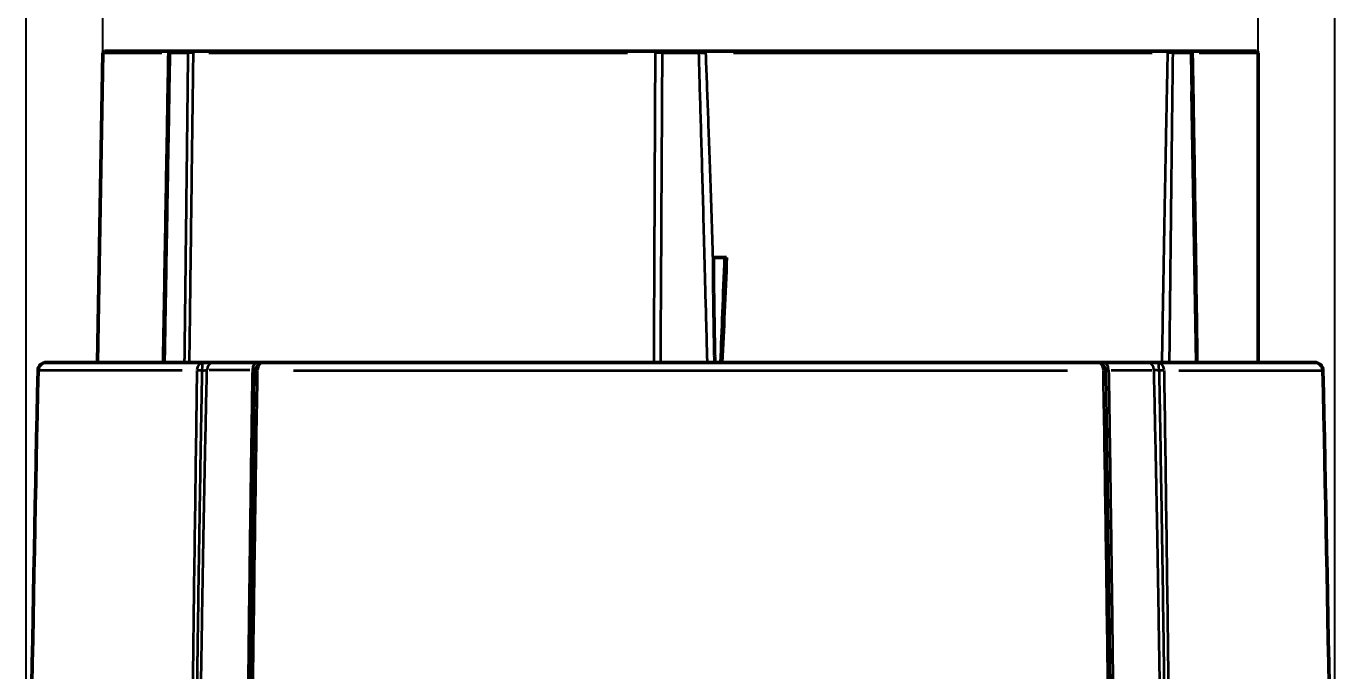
# Model space of a CAD drawing. Header units: millimetres. Extents: x 40 to 2195, y 40 to 1687.
# Drawn here: x 416.3 to 578.3, y 970.8 to 1050.5 of the extents above; entities that cross this region are included whole.
import ezdxf

# ---------------------------------------------------------------- set-up
doc = ezdxf.new("R2010")
doc.units = ezdxf.units.MM
doc.header["$LTSCALE"] = 8
for name, color, linetype, lineweight in [('Dimension (ISO)', 7, 'Continuous', 25), ('Visible (ISO)', 7, 'Continuous', 50), ('Visible Narrow (ISO)', 7, 'Continuous', 35)]:
    doc.layers.add(name, color=color, linetype=linetype, lineweight=lineweight)
doc.styles.add('Note Text (ANSI)', font='tahoma.ttf')
doc.dimstyles.new('Default (ISO)', dxfattribs={"dimscale": 8, "dimtxt": 1, "dimasz": 2.5, "dimexe": 3.175, "dimexo": 0, "dimgap": 0.762, "dimtad": 1, "dimrnd": 1e-08, "dimzin": 0, "dimdsep": 46, "dimtxsty": 'Note Text (ANSI)', "dimcen": 0.09, "dimdle": 10, "dimclrd": 1, "dimclre": 1, "dimclrt": 1, "dimazin": 0, "dimtfac": 3.5052, "dimtmove": 0, "dimatfit": 3, "dimfxl": 1, "dimtolj": 1, "dimtzin": 0, "dimlwd": -1, "dimlwe": -1, "dimarcsym": 0})

# ---------------------------------------------------------------- blocks, each defined once
blk = doc.blocks.new('*D9')
at = {"layer": 'Defpoints', "color": 0, "transparency": 16777216}
for p in [(578.29, 1132.67), (416.29, 918.94), (578.29, 918.94)]:
    blk.add_point(p, dxfattribs=at)
at = {"layer": 'Dimension (ISO)', "color": 1, "transparency": 16777216}
for p, q in [((416.29, 918.94), (416.29, 1158.07)), ((578.29, 918.94), (578.29, 1158.07)), ((436.29, 1132.67), (558.29, 1132.67))]:
    blk.add_line(p, q, dxfattribs=at)
for points in [[(436.29, 1136), (436.29, 1129.34), (416.29, 1132.67)], [(558.29, 1136), (558.29, 1129.34), (578.29, 1132.67)]]:
    blk.add_solid(points, dxfattribs=at)
at = {"layer": 'Dimension (ISO)', "color": 1, "transparency": 16777216, "insert": (445.04, 1149.23), "char_height": 8, "attachment_point": 1, "style": 'Note Text (ANSI)'}
blk.add_mtext('\\A1;162.00 mm [6.378 in]', dxfattribs=at)
blk = doc.blocks.new('*D10')
at = {"layer": 'Defpoints', "color": 0, "transparency": 16777216}
for p in [(568.79, 1064.56), (425.78, 1047.24), (568.79, 1047.24)]:
    blk.add_point(p, dxfattribs=at)
at = {"layer": 'Dimension (ISO)', "color": 1, "transparency": 16777216}
for p, q in [((425.78, 1047.24), (425.78, 1089.96)), ((568.79, 1047.24), (568.79, 1089.96)), ((445.78, 1064.56), (548.79, 1064.56))]:
    blk.add_line(p, q, dxfattribs=at)
for points in [[(445.78, 1067.89), (445.78, 1061.23), (425.78, 1064.56)], [(548.79, 1067.89), (548.79, 1061.23), (568.79, 1064.56)]]:
    blk.add_solid(points, dxfattribs=at)
at = {"layer": 'Dimension (ISO)', "color": 1, "transparency": 16777216, "insert": (445.04, 1081.12), "char_height": 8, "attachment_point": 1, "style": 'Note Text (ANSI)'}
blk.add_mtext('\\A1;143.00 mm [5.630 in]', dxfattribs=at)

msp = doc.modelspace()

# ---------------------------------------------------------------- linework, layer by layer
at = {"layer": 'Visible (ISO)'}
for p, q in [((425.783, 1047.244), (425.115, 1008.94)), ((425.983, 1047.44), (434.031, 1047.44)), ((434.278, 1047.44), (436.454, 1047.44)), ((437.161, 1047.44), (494.157, 1047.44)), ((495.111, 1047.44), (499.467, 1047.44)), ((500.425, 1047.44), (557.406, 1047.44)), ((558.116, 1047.44), (560.296, 1047.44)), ((560.544, 1047.44), (568.587, 1047.44)), ((568.787, 1008.94), (568.787, 1047.24)), ((560.58, 1042.475), (561.166, 1008.94)), ((502.787, 1021.94), (501.371, 1021.94)), ((501.371, 1020.256), (501.371, 1021.94)), ((502.787, 1021.94), (502.992, 1021.94)), ((438.176, 1008.94), (418.765, 1008.94)), ((438.177, 1008.94), (439.41, 1008.94)), ((444.95, 1008.94), (439.41, 1008.94)), ((444.955, 1008.94), (445.598, 1008.94)), ((548.976, 1008.94), (445.598, 1008.94)), ((549.618, 1008.94), (548.976, 1008.94)), ((549.624, 1008.94), (555.163, 1008.94)), ((556.397, 1008.94), (555.163, 1008.94)), ((556.398, 1008.94), (575.809, 1008.94))]:
    msp.add_line(p, q, dxfattribs=at)
for centre, radius, start, end in [((425.983, 1047.24), 0.2, 90, 179), ((568.587, 1047.24), 0.2, 0, 90), ((8415.799, 830.628), 8000, 178.7298285, 179.367494), ((418.765, 1007.94), 1, 90, 178.72983), ((575.809, 1007.94), 1, 1.27017, 90), ((-7421.226, 830.628), 8000, 0.632506, 1.2701715)]:
    msp.add_arc(centre, radius, start, end, dxfattribs=at)
for points, knots in [([(434.278, 1047.44), (434.274, 1047.44), (434.227, 1047.44), (434.109, 1047.44), (434.031, 1047.44)], [0.00000001, 0.00000001, 0.00000001, 0.00000001, 0.5, 1, 1, 1, 1]), ([(437.161, 1047.44), (437.07, 1047.44), (436.859, 1047.44), (436.598, 1047.44), (436.454, 1047.44)], [0.00000001, 0.00000001, 0.00000001, 0.00000001, 0.5, 1, 1, 1, 1]), ([(495.111, 1047.44), (494.962, 1047.44), (494.654, 1047.44), (494.326, 1047.44), (494.157, 1047.44)], [0.00000002, 0.00000002, 0.00000002, 0.00000002, 0.5, 1, 1, 1, 1]), ([(502.284, 1008.94), (502.366, 1010.979), (502.536, 1015.284), (502.701, 1019.643), (502.787, 1021.94)], [0.36333012, 0.36333012, 0.36333012, 0.36333012, 0.66666667, 1, 1, 1, 1]), ([(502.423, 1008.94), (502.517, 1011.005), (502.61, 1013.084), (502.702, 1015.176), (502.8, 1017.415), (502.897, 1019.67), (502.992, 1021.94)], [0.35504089, 0.35504089, 0.35504089, 0.35504089, 0.66666667, 0.66666667, 0.66666667, 1, 1, 1, 1]), ([(501.371, 1020.256), (501.371, 1020.208), (501.371, 1020.096), (501.371, 1019.846), (501.372, 1019.618), (501.373, 1019.379), (501.375, 1019.138), (501.377, 1018.893), (501.379, 1018.644), (501.381, 1018.392), (501.384, 1018.137), (501.386, 1017.879), (501.389, 1017.617), (501.393, 1017.353), (501.396, 1017.085), (501.399, 1016.815), (501.403, 1016.543), (501.407, 1016.267), (501.411, 1015.99), (501.415, 1015.71), (501.419, 1015.428), (501.423, 1015.144), (501.427, 1014.858), (501.432, 1014.57), (501.437, 1014.281), (501.441, 1013.989), (501.446, 1013.697), (501.451, 1013.403), (501.456, 1013.107), (501.461, 1012.811), (501.466, 1012.514), (501.471, 1012.215), (501.476, 1011.916), (501.482, 1011.616), (501.487, 1011.316), (501.492, 1011.015), (501.498, 1010.713), (501.503, 1010.412), (501.509, 1010.11), (501.515, 1009.808), (501.52, 1009.507), (501.526, 1009.217), (501.529, 1009.029), (501.531, 1008.94)], [0, 0, 0, 0, 0.01851852, 0.03703704, 0.05555556, 0.07407407, 0.09259259, 0.11111111, 0.12962963, 0.14814815, 0.16666667, 0.18518519, 0.2037037, 0.22222222, 0.24074074, 0.25925926, 0.27777778, 0.2962963, 0.31481481, 0.33333333, 0.35185185, 0.37037037, 0.38888889, 0.40740741, 0.42592593, 0.44444444, 0.46296296, 0.48148148, 0.5, 0.51851852, 0.53703704, 0.55555556, 0.57407407, 0.59259259, 0.61111111, 0.62962963, 0.64814815, 0.66666667, 0.68518519, 0.7037037, 0.72222222, 0.74074074, 0.75702118, 0.75702118, 0.75702118, 0.75702118])]:
    msp.add_open_spline(points, degree=3, knots=knots, dxfattribs=at)
for points in [[(500.425, 1047.44), (500.247, 1047.44), (499.91, 1047.44), (499.61, 1047.44), (499.467, 1047.44)], [(558.116, 1047.44), (557.959, 1047.44), (557.687, 1047.44), (557.49, 1047.44), (557.406, 1047.44)], [(560.544, 1047.44), (560.457, 1047.44), (560.338, 1047.44), (560.299, 1047.44), (560.296, 1047.44)]]:
    msp.add_open_spline(points, degree=3, dxfattribs=at)
at = {"layer": 'Visible Narrow (ISO)'}
for p, q in [((425.804, 1047.244), (433.08, 1047.244)), ((434.09, 1047.244), (436.151, 1047.244)), ((438.905, 1047.244), (490.726, 1047.244)), ((494.222, 1047.244), (494.218, 1047.244)), ((495.016, 1047.244), (495.015, 1047.244)), ((495.226, 1047.244), (499.352, 1047.244)), ((499.563, 1047.244), (499.563, 1047.244)), ((503.854, 1047.24), (555.662, 1047.24)), ((557.574, 1047.244), (557.574, 1047.244)), ((558.22, 1047.244), (558.22, 1047.244)), ((558.419, 1047.244), (560.484, 1047.244)), ((561.494, 1047.24), (568.766, 1047.24)), ((435.583, 1007.963), (417.816, 1007.963)), ((443.991, 1007.968), (438.936, 1007.968)), ((449.373, 1007.963), (545.201, 1007.963)), ((550.583, 1007.968), (555.638, 1007.968)), ((558.991, 1007.963), (576.757, 1007.963))]:
    msp.add_line(p, q, dxfattribs=at)
for centre, major_axis, ratio, start_param, end_param in [((434.031, 1047.24), (0, 0.2), 0.8871413, 0.0776672, 1.4756759), ((434.278, 1047.24), (0.003, 0.2), 0.9996775, 0.0947554, 1.49311), ((436.454, 1047.24), (0, 0.2), 0.5218361, 0.0776671, 1.4756759), ((437.161, 1047.24), (0, 0.2), 0.8432394, 0.0773518, 1.4756538), ((494.157, 1047.24), (0, 0.2), 0.0439018, 0.0776671, 1.4756759), ((495.111, 1047.24), (0, 0.2), 0.477841, 0.0772952, 1.4756498), ((499.467, 1047.24), (0, 0.2), 0.4787666, 4.8075094, 6.2055181), ((500.522, 1047.241), (-2.003, 0.008), 0.000182, 1.0943208, 1.5040624), ((500.425, 1047.24), (0, 0.2), 0.0440093, 4.7909319, 6.2047042), ((557.406, 1047.24), (0, 0.2), 0.8431816, 4.7909288, 6.2046455), ((559.263, 1047.241), (-2.003, -0.004), 0.0033354, 5.2831122, 5.6928467), ((558.116, 1047.24), (0, 0.2), 0.5209359, 4.8075432, 6.2060013), ((560.296, 1047.24), (-0.003, 0.2), 0.9997037, 4.7900561, 6.1880648), ((562.499, 1047.241), (-2.004, 0.004), 0.0035183, 0.0472378, 0.4567812), ((560.544, 1047.24), (0, 0.2), 0.8871915, 4.7909261, 6.2045942), ((438.177, 1007.94), (0, 1), 0.7527813, 0.0786876, 1.4712625), ((438.177, 1007.94), (1, -0.015), 0.0170031, 1.732686, 2.386821), ((438.177, 1007.94), (0, 1), 0.1249825, 0.077603, 1.4744969), ((439.41, 1007.94), (0, 1), 0.7417453, 0.0771562, 1.4659686), ((444.955, 1007.94), (0, 1), 0.6706821, 0.0771612, 1.4659669), ((445.598, 1007.94), (0, 1), 0.9921589, 0.0776014, 1.474497), ((445.598, 1007.94), (-1, 0.017), 0.0145781, 5.4674086, 6.1215429), ((445.598, 1007.94), (0, 1), 0.6582708, 0.0774313, 1.4711965), ((548.976, 1007.94), (0, 1), 0.6582708, 4.8119888, 6.205754), ((548.976, 1007.94), (0, 1), 0.9921589, 4.8086883, 6.2055839), ((548.976, 1007.94), (1, 0.017), 0.0145781, 0.1616421, 0.8157767), ((549.618, 1007.94), (0, 1), 0.6706821, 4.8172185, 6.2060241), ((550.96, 1007.941), (1, -0.016), 0.022844, 2.3422825, 2.9814844), ((555.163, 1007.94), (0, 1), 0.7417453, 4.8172174, 6.2060291), ((556.648, 1007.941), (1.001, -0.023), 0.0159084, 1.7327308, 2.3716676), ((556.397, 1007.94), (0, 1), 0.1249825, 4.8086884, 6.2055824), ((556.397, 1007.94), (0, 1), 0.7527813, 4.8119228, 6.2044977), ((556.397, 1007.94), (-1, -0.015), 0.0170031, 3.8963643, 4.5504992)]:
    msp.add_ellipse(centre, major_axis=major_axis, ratio=ratio, start_param=start_param, end_param=end_param, dxfattribs=at)
for points, knots in [([(433.853, 1047.244), (433.792, 1043.712), (433.73, 1040.112), (433.667, 1036.461), (433.604, 1032.81), (433.54, 1029.108), (433.474, 1025.306), (433.409, 1021.503), (433.342, 1017.599), (433.272, 1013.544), (433.246, 1012.03), (433.219, 1010.495), (433.192, 1008.94)], [0, 0, 0, 0, 0.25, 0.25, 0.25, 0.5, 0.5, 0.5, 0.75, 0.75, 0.75, 0.84331253, 0.84331253, 0.84331253, 0.84331253]), ([(434.078, 1047.244), (434.017, 1043.712), (433.954, 1040.112), (433.891, 1036.461), (433.828, 1032.81), (433.763, 1029.108), (433.698, 1025.306), (433.632, 1021.503), (433.564, 1017.599), (433.494, 1013.544), (433.468, 1012.03), (433.441, 1010.495), (433.414, 1008.94)], [0, 0, 0, 0, 0.25, 0.25, 0.25, 0.5, 0.5, 0.5, 0.75, 0.75, 0.75, 0.84331253, 0.84331253, 0.84331253, 0.84331253]), ([(434.078, 1047.244), (434.074, 1047.244), (434.032, 1047.244), (433.923, 1047.244), (433.853, 1047.244)], [0, 0, 0, 0, 0.5, 0.99999998, 0.99999998, 0.99999998, 0.99999998]), ([(435.903, 1008.94), (435.908, 1009.356), (435.913, 1009.772), (435.918, 1010.189), (435.924, 1010.695), (435.93, 1011.202), (435.936, 1011.71), (435.979, 1015.358), (436.022, 1019.059), (436.066, 1022.857), (436.078, 1023.857), (436.09, 1024.865), (436.102, 1025.88), (436.135, 1028.719), (436.169, 1031.621), (436.203, 1034.61), (436.235, 1037.32), (436.267, 1040.101), (436.3, 1042.947), (436.316, 1044.363), (436.333, 1045.796), (436.35, 1047.244)], [0.18648307, 0.18648307, 0.18648307, 0.18648307, 0.21516516, 0.21516516, 0.21516516, 0.25, 0.25, 0.25, 0.5, 0.5, 0.5, 0.56583003, 0.56583003, 0.56583003, 0.75, 0.75, 0.75, 0.91693612, 0.91693612, 0.91693612, 1, 1, 1, 1]), ([(436.508, 1008.94), (436.519, 1009.86), (436.531, 1010.784), (436.543, 1011.71), (436.589, 1015.358), (436.636, 1019.059), (436.684, 1022.857), (436.732, 1026.656), (436.782, 1030.553), (436.833, 1034.61), (436.884, 1038.668), (436.937, 1042.886), (436.992, 1047.244)], [0.18648307, 0.18648307, 0.18648307, 0.18648307, 0.25, 0.25, 0.25, 0.5, 0.5, 0.5, 0.75, 0.75, 0.75, 1, 1, 1, 1]), ([(494.148, 1047.244), (494.139, 1045.47), (494.131, 1043.678), (494.114, 1040.082), (494.106, 1038.278), (494.082, 1033.187), (494.067, 1029.871), (494.05, 1026.089), (494.048, 1025.698), (494.029, 1021.503), (494.011, 1017.599), (493.987, 1012.35), (493.982, 1011.144), (493.975, 1009.597), (493.973, 1009.269), (493.972, 1008.94)], [0, 0, 0, 0, 0.12557584, 0.12557584, 0.25, 0.25, 0.4742247, 0.4742247, 0.5, 0.5, 0.75, 0.75, 0.823582, 0.823582, 0.84331253, 0.84331253, 0.84331253, 0.84331253]), ([(495.015, 1047.244), (494.995, 1043.712), (494.974, 1040.112), (494.953, 1036.461), (494.932, 1032.81), (494.911, 1029.108), (494.889, 1025.306), (494.868, 1021.503), (494.846, 1017.599), (494.823, 1013.544), (494.815, 1012.03), (494.806, 1010.495), (494.798, 1008.94)], [0, 0, 0, 0, 0.25, 0.25, 0.25, 0.5, 0.5, 0.5, 0.75, 0.75, 0.75, 0.84331253, 0.84331253, 0.84331253, 0.84331253]), ([(500.615, 1008.94), (500.613, 1009.018), (500.611, 1009.095), (500.61, 1009.172), (500.545, 1011.703), (500.484, 1014.088), (500.424, 1016.357), (500.365, 1018.626), (500.308, 1020.779), (500.254, 1022.828), (500.199, 1024.877), (500.147, 1026.822), (500.096, 1028.676), (500.045, 1030.53), (499.996, 1032.295), (499.949, 1033.98), (499.902, 1035.665), (499.856, 1037.271), (499.812, 1038.806), (499.768, 1040.341), (499.725, 1041.805), (499.684, 1043.21), (499.642, 1044.614), (499.602, 1045.961), (499.563, 1047.244)], [0.12119794, 0.12119794, 0.12119794, 0.12119794, 0.125, 0.125, 0.125, 0.25, 0.25, 0.25, 0.375, 0.375, 0.375, 0.5, 0.5, 0.5, 0.625, 0.625, 0.625, 0.75, 0.75, 0.75, 0.875, 0.875, 0.875, 1, 1, 1, 1]), ([(501.371, 1020.256), (501.31, 1022.173), (501.25, 1024.014), (501.135, 1027.532), (501.079, 1029.21), (500.97, 1032.429), (500.917, 1033.969), (500.814, 1036.924), (500.764, 1038.34), (500.666, 1041.059), (500.618, 1042.362), (500.524, 1044.874), (500.478, 1046.082), (500.434, 1047.24)], [0, 0, 0, 0, 0.1666667, 0.1666667, 0.3333333, 0.3333333, 0.5, 0.5, 0.6666667, 0.6666667, 0.8333333, 0.8333333, 1, 1, 1, 1]), ([(557.574, 1047.24), (557.566, 1046.825), (557.557, 1046.403), (557.529, 1045.048), (557.51, 1044.091), (557.479, 1042.566), (557.468, 1042.016), (557.439, 1040.532), (557.42, 1039.581), (557.388, 1037.916), (557.374, 1037.214), (557.343, 1035.582), (557.325, 1034.642), (557.291, 1032.821), (557.275, 1031.943), (557.242, 1030.151), (557.225, 1029.236), (557.189, 1027.249), (557.169, 1026.173), (557.134, 1024.213), (557.119, 1023.339), (557.081, 1021.184), (557.058, 1019.886), (557.021, 1017.758), (557.007, 1016.947), (556.968, 1014.623), (556.941, 1013.084), (556.903, 1010.778), (556.89, 1010.045), (556.876, 1009.182), (556.874, 1009.062), (556.872, 1008.94)], [0, 0, 0, 0, 0.03947895, 0.03947895, 0.125, 0.125, 0.17205199, 0.17205199, 0.25, 0.25, 0.30479411, 0.30479411, 0.375, 0.375, 0.43752534, 0.43752534, 0.5, 0.5, 0.57024447, 0.57024447, 0.625, 0.625, 0.70302897, 0.70302897, 0.75, 0.75, 0.83572112, 0.83572112, 0.875, 0.875, 0.88137704, 0.88137704, 0.88137704, 0.88137704]), ([(558.22, 1047.244), (558.215, 1046.816), (558.209, 1046.381), (558.193, 1045.024), (558.181, 1044.081), (558.163, 1042.557), (558.156, 1041.994), (558.139, 1040.509), (558.127, 1039.57), (558.108, 1037.906), (558.1, 1037.192), (558.081, 1035.559), (558.07, 1034.631), (558.049, 1032.81), (558.039, 1031.921), (558.019, 1030.127), (558.008, 1029.223), (557.986, 1027.237), (557.974, 1026.15), (557.952, 1024.188), (557.943, 1023.324), (557.919, 1021.17), (557.904, 1019.862), (557.881, 1017.732), (557.872, 1016.93), (557.847, 1014.607), (557.83, 1013.059), (557.805, 1010.751), (557.798, 1010.025), (557.789, 1009.174), (557.787, 1009.057), (557.786, 1008.94)], [0, 0, 0, 0, 0.04065295, 0.04065295, 0.125, 0.125, 0.17310248, 0.17310248, 0.25, 0.25, 0.30572203, 0.30572203, 0.375, 0.375, 0.43833082, 0.43833082, 0.5, 0.5, 0.57092757, 0.57092757, 0.625, 0.625, 0.70358842, 0.70358842, 0.75, 0.75, 0.83615787, 0.83615787, 0.875, 0.875, 0.88115886, 0.88115886, 0.88115886, 0.88115886]), ([(560.58, 1042.475), (560.573, 1042.914), (560.565, 1043.347), (560.557, 1043.775), (560.536, 1044.975), (560.516, 1046.133), (560.496, 1047.244)], [0.84927172, 0.84927172, 0.84927172, 0.84927172, 0.88888889, 0.88888889, 0.88888889, 1, 1, 1, 1]), ([(561.305, 1008.94), (561.305, 1008.981), (561.304, 1009.021), (561.304, 1009.062), (561.273, 1011.321), (561.244, 1013.462), (561.216, 1015.507), (561.187, 1017.552), (561.159, 1019.501), (561.133, 1021.361), (561.106, 1023.222), (561.08, 1024.994), (561.055, 1026.687), (561.029, 1028.381), (561.005, 1029.996), (560.981, 1031.54), (560.957, 1033.085), (560.934, 1034.56), (560.911, 1035.973), (560.888, 1037.386), (560.866, 1038.737), (560.845, 1040.034), (560.823, 1041.331), (560.802, 1042.573), (560.782, 1043.772), (560.761, 1044.972), (560.741, 1046.129), (560.721, 1047.24)], [0.10912305, 0.10912305, 0.10912305, 0.10912305, 0.11111111, 0.11111111, 0.11111111, 0.22222222, 0.22222222, 0.22222222, 0.33333333, 0.33333333, 0.33333333, 0.44444444, 0.44444444, 0.44444444, 0.55555556, 0.55555556, 0.55555556, 0.66666667, 0.66666667, 0.66666667, 0.77777778, 0.77777778, 0.77777778, 0.88888889, 0.88888889, 0.88888889, 1, 1, 1, 1]), ([(437.424, 1007.963), (437.339, 1002.063), (437.254, 996.072), (437.171, 989.976), (437.087, 983.88), (437.005, 977.677), (436.925, 971.415), (436.845, 965.152), (436.766, 958.829), (436.694, 952.749), (436.621, 946.669), (436.553, 940.833), (436.49, 935.202), (436.427, 929.572), (436.369, 924.147), (436.315, 918.94)], [0, 0, 0, 0, 0.2, 0.2, 0.2, 0.4, 0.4, 0.4, 0.6, 0.6, 0.6, 0.8, 0.8, 0.8, 1, 1, 1, 1]), ([(438.052, 1007.959), (437.977, 1003.936), (437.904, 999.87), (437.8, 993.84), (437.768, 991.912), (437.72, 988.927), (437.703, 987.876), (437.616, 982.396), (437.549, 977.919), (437.477, 972.744), (437.468, 972.079), (437.428, 969.116), (437.398, 966.81), (437.339, 962.156), (437.311, 959.809), (437.266, 955.893), (437.248, 954.313), (437.198, 949.68), (437.167, 946.672), (437.136, 943.306), (437.132, 942.891), (437.105, 940.013), (437.084, 937.589), (437.03, 931.149), (437.001, 927.203), (436.974, 923.093), (436.972, 922.818), (436.962, 921.332), (436.954, 920.131), (436.947, 918.94)], [0, 0, 0, 0, 0.13641044, 0.13641044, 0.2, 0.2, 0.23436524, 0.23436524, 0.37875288, 0.37875288, 0.4, 0.4, 0.47338926, 0.47338926, 0.54854587, 0.54854587, 0.6, 0.6, 0.70097496, 0.70097496, 0.71521532, 0.71521532, 0.8, 0.8, 0.94397304, 0.94397304, 0.95428385, 0.95428385, 1, 1, 1, 1]), ([(437.568, 918.94), (437.577, 923.917), (437.594, 928.715), (437.617, 933.328), (437.621, 934.051), (437.625, 934.77), (437.629, 935.484), (437.65, 939.326), (437.675, 943.038), (437.705, 946.632), (437.715, 947.969), (437.727, 949.289), (437.739, 950.594), (437.765, 953.447), (437.793, 956.223), (437.823, 958.926), (437.844, 960.779), (437.866, 962.598), (437.888, 964.384), (437.914, 966.393), (437.94, 968.361), (437.967, 970.288), (437.999, 972.572), (438.033, 974.8), (438.067, 976.975), (438.087, 978.267), (438.108, 979.539), (438.129, 980.794), (438.173, 983.436), (438.218, 985.998), (438.265, 988.486), (438.277, 989.17), (438.29, 989.849), (438.303, 990.523), (438.359, 993.46), (438.416, 996.294), (438.473, 999.04), (438.477, 999.211), (438.48, 999.382), (438.484, 999.553), (438.545, 1002.458), (438.607, 1005.266), (438.669, 1007.968)], [0, 0, 0, 0, 0.125, 0.125, 0.125, 0.1445932, 0.1445932, 0.1445932, 0.25, 0.25, 0.25, 0.2892169, 0.2892169, 0.2892169, 0.375, 0.375, 0.375, 0.4338237, 0.4338237, 0.4338237, 0.5, 0.5, 0.5, 0.5784306, 0.5784306, 0.5784306, 0.625, 0.625, 0.625, 0.7230284, 0.7230284, 0.7230284, 0.75, 0.75, 0.75, 0.8676506, 0.8676506, 0.8676506, 0.875, 0.875, 0.875, 1, 1, 1, 1]), ([(438.052, 1007.959), (438.11, 1007.96), (438.166, 1007.961), (438.226, 1007.963), (438.23, 1007.963), (438.25, 1007.963), (438.266, 1007.963), (438.325, 1007.964), (438.368, 1007.965), (438.437, 1007.966), (438.464, 1007.966), (438.495, 1007.967), (438.499, 1007.967), (438.536, 1007.967), (438.568, 1007.967), (438.623, 1007.968), (438.647, 1007.968), (438.669, 1007.968)], [0, 0, 0, 0, 0.2441987, 0.2441987, 0.2625652, 0.2625652, 0.3333333, 0.3333333, 0.5313031, 0.5313031, 0.6666667, 0.6666667, 0.6872146, 0.6872146, 0.8610995, 0.8610995, 1, 1, 1, 1]), ([(444.285, 1007.968), (444.237, 1005), (444.19, 1001.904), (444.142, 998.685), (444.095, 995.466), (444.048, 992.124), (444.001, 988.643), (443.954, 985.163), (443.907, 981.544), (443.861, 977.769), (443.814, 973.994), (443.768, 970.062), (443.721, 965.939), (443.675, 961.816), (443.629, 957.501), (443.586, 953.2), (443.542, 948.899), (443.502, 944.612), (443.467, 940.555), (443.431, 936.497), (443.401, 932.668), (443.374, 929.066), (443.347, 925.464), (443.325, 922.089), (443.306, 918.94)], [0, 0, 0, 0, 0.125, 0.125, 0.125, 0.25, 0.25, 0.25, 0.375, 0.375, 0.375, 0.5, 0.5, 0.5, 0.625, 0.625, 0.625, 0.75, 0.75, 0.75, 0.875, 0.875, 0.875, 1, 1, 1, 1]), ([(443.628, 918.94), (443.636, 920.282), (443.644, 921.629), (443.672, 926.359), (443.695, 929.765), (443.724, 933.75), (443.728, 934.306), (443.736, 935.321), (443.74, 935.779), (443.762, 938.718), (443.783, 941.209), (443.818, 945.294), (443.833, 946.878), (443.864, 950.305), (443.882, 952.151), (443.922, 956.214), (443.945, 958.437), (443.976, 961.39), (443.984, 962.11), (444.016, 965.046), (444.041, 967.269), (444.079, 970.464), (444.09, 971.432), (444.117, 973.662), (444.132, 974.923), (444.174, 978.233), (444.2, 980.279), (444.254, 984.343), (444.281, 986.362), (444.32, 989.146), (444.331, 989.929), (444.375, 993.079), (444.41, 995.413), (444.454, 998.315), (444.463, 998.911), (444.508, 1001.853), (444.544, 1004.17), (444.59, 1006.961), (444.598, 1007.461), (444.606, 1007.959)], [0, 0, 0, 0, 0.04719651, 0.04719651, 0.16517319, 0.16517319, 0.18427404, 0.18427404, 0.2, 0.2, 0.28497722, 0.28497722, 0.3384037, 0.3384037, 0.4, 0.4, 0.47301404, 0.47301404, 0.49650875, 0.49650875, 0.56864714, 0.56864714, 0.6, 0.6, 0.64083431, 0.64083431, 0.70732296, 0.70732296, 0.77381161, 0.77381161, 0.8, 0.8, 0.8796557, 0.8796557, 0.90034794, 0.90034794, 0.98211365, 0.98211365, 1, 1, 1, 1]), ([(443.963, 918.94), (443.991, 924.627), (444.026, 930.402), (444.068, 936.238), (444.11, 942.075), (444.159, 947.973), (444.218, 954.01), (444.276, 960.048), (444.343, 966.224), (444.419, 972.401), (444.494, 978.579), (444.578, 984.758), (444.666, 990.71), (444.754, 996.662), (444.845, 1002.388), (444.94, 1007.963)], [0, 0, 0, 0, 0.2, 0.2, 0.2, 0.4, 0.4, 0.4, 0.6, 0.6, 0.6, 0.8, 0.8, 0.8, 1, 1, 1, 1]), ([(444.285, 1007.968), (444.328, 1007.968), (444.367, 1007.968), (444.413, 1007.967), (444.423, 1007.967), (444.436, 1007.967), (444.438, 1007.967), (444.467, 1007.966), (444.49, 1007.966), (444.525, 1007.964), (444.538, 1007.964), (444.555, 1007.963), (444.561, 1007.963), (444.584, 1007.962), (444.597, 1007.961), (444.605, 1007.959), (444.606, 1007.959), (444.606, 1007.959)], [0, 0, 0, 0, 0.2434789, 0.2434789, 0.3164165, 0.3164165, 0.3333333, 0.3333333, 0.5311684, 0.5311684, 0.6666667, 0.6666667, 0.741004, 0.741004, 0.9835852, 0.9835852, 1, 1, 1, 1]), ([(550.611, 918.94), (550.583, 924.627), (550.548, 930.402), (550.506, 936.238), (550.464, 942.075), (550.414, 947.973), (550.356, 954.01), (550.298, 960.048), (550.23, 966.224), (550.155, 972.401), (550.079, 978.579), (549.996, 984.758), (549.908, 990.71), (549.82, 996.662), (549.729, 1002.388), (549.634, 1007.963)], [0, 0, 0, 0, 0.2, 0.2, 0.2, 0.4, 0.4, 0.4, 0.6, 0.6, 0.6, 0.8, 0.8, 0.8, 1, 1, 1, 1]), ([(550.945, 918.94), (550.938, 920.282), (550.93, 921.629), (550.902, 926.359), (550.879, 929.765), (550.849, 933.75), (550.845, 934.306), (550.838, 935.321), (550.834, 935.779), (550.811, 938.718), (550.791, 941.209), (550.755, 945.294), (550.741, 946.878), (550.71, 950.305), (550.692, 952.151), (550.652, 956.214), (550.629, 958.437), (550.597, 961.39), (550.59, 962.11), (550.557, 965.046), (550.532, 967.269), (550.495, 970.464), (550.484, 971.432), (550.457, 973.662), (550.441, 974.923), (550.4, 978.233), (550.374, 980.279), (550.32, 984.343), (550.293, 986.362), (550.254, 989.146), (550.243, 989.929), (550.198, 993.079), (550.164, 995.413), (550.12, 998.315), (550.111, 998.911), (550.066, 1001.853), (550.029, 1004.17), (549.984, 1006.961), (549.976, 1007.461), (549.968, 1007.959)], [0, 0, 0, 0, 0.0471965, 0.0471965, 0.1651732, 0.1651732, 0.184274, 0.184274, 0.2, 0.2, 0.2849772, 0.2849772, 0.3384037, 0.3384037, 0.4, 0.4, 0.473014, 0.473014, 0.4965088, 0.4965088, 0.5686471, 0.5686471, 0.6, 0.6, 0.6408343, 0.6408343, 0.707323, 0.707323, 0.7738116, 0.7738116, 0.8, 0.8, 0.8796557, 0.8796557, 0.9003479, 0.9003479, 0.9821136, 0.9821136, 1, 1, 1, 1]), ([(550.289, 1007.968), (550.336, 1005), (550.384, 1001.904), (550.431, 998.685), (550.479, 995.466), (550.526, 992.124), (550.573, 988.643), (550.62, 985.163), (550.667, 981.544), (550.713, 977.769), (550.76, 973.994), (550.806, 970.062), (550.853, 965.939), (550.899, 961.816), (550.945, 957.501), (550.988, 953.2), (551.031, 948.899), (551.072, 944.612), (551.107, 940.555), (551.143, 936.497), (551.173, 932.668), (551.2, 929.066), (551.226, 925.464), (551.249, 922.089), (551.267, 918.94)], [0, 0, 0, 0, 0.125, 0.125, 0.125, 0.25, 0.25, 0.25, 0.375, 0.375, 0.375, 0.5, 0.5, 0.5, 0.625, 0.625, 0.625, 0.75, 0.75, 0.75, 0.875, 0.875, 0.875, 1, 1, 1, 1]), ([(557.006, 918.94), (556.996, 923.917), (556.98, 928.715), (556.956, 933.328), (556.953, 934.051), (556.949, 934.77), (556.945, 935.484), (556.924, 939.326), (556.899, 943.038), (556.869, 946.632), (556.858, 947.969), (556.847, 949.289), (556.835, 950.594), (556.809, 953.447), (556.781, 956.223), (556.75, 958.926), (556.73, 960.779), (556.708, 962.598), (556.685, 964.384), (556.66, 966.393), (556.634, 968.361), (556.607, 970.288), (556.575, 972.572), (556.541, 974.8), (556.507, 976.975), (556.486, 978.267), (556.466, 979.539), (556.445, 980.794), (556.401, 983.436), (556.355, 985.998), (556.309, 988.486), (556.297, 989.17), (556.284, 989.849), (556.271, 990.523), (556.215, 993.46), (556.158, 996.294), (556.101, 999.04), (556.097, 999.211), (556.093, 999.382), (556.09, 999.553), (556.029, 1002.458), (555.967, 1005.266), (555.905, 1007.968)], [0, 0, 0, 0, 0.125, 0.125, 0.125, 0.1445932, 0.1445932, 0.1445932, 0.25, 0.25, 0.25, 0.2892169, 0.2892169, 0.2892169, 0.375, 0.375, 0.375, 0.4338237, 0.4338237, 0.4338237, 0.5, 0.5, 0.5, 0.5784306, 0.5784306, 0.5784306, 0.625, 0.625, 0.625, 0.7230284, 0.7230284, 0.7230284, 0.75, 0.75, 0.75, 0.8676506, 0.8676506, 0.8676506, 0.875, 0.875, 0.875, 1, 1, 1, 1]), ([(556.522, 1007.959), (556.597, 1003.936), (556.67, 999.87), (556.773, 993.84), (556.806, 991.912), (556.854, 988.927), (556.871, 987.876), (556.958, 982.396), (557.025, 977.919), (557.097, 972.744), (557.106, 972.079), (557.146, 969.116), (557.176, 966.81), (557.235, 962.156), (557.263, 959.809), (557.308, 955.893), (557.326, 954.313), (557.376, 949.68), (557.406, 946.672), (557.438, 943.306), (557.442, 942.891), (557.469, 940.013), (557.49, 937.589), (557.544, 931.149), (557.573, 927.203), (557.6, 923.093), (557.602, 922.818), (557.612, 921.332), (557.619, 920.131), (557.627, 918.94)], [0, 0, 0, 0, 0.13641044, 0.13641044, 0.2, 0.2, 0.23436524, 0.23436524, 0.37875288, 0.37875288, 0.4, 0.4, 0.47338926, 0.47338926, 0.54854587, 0.54854587, 0.6, 0.6, 0.70097496, 0.70097496, 0.71521532, 0.71521532, 0.8, 0.8, 0.94397304, 0.94397304, 0.95428385, 0.95428385, 1, 1, 1, 1]), ([(557.149, 1007.963), (557.235, 1002.063), (557.32, 996.072), (557.403, 989.976), (557.486, 983.88), (557.568, 977.677), (557.649, 971.415), (557.729, 965.152), (557.807, 958.829), (557.88, 952.749), (557.953, 946.669), (558.02, 940.833), (558.083, 935.202), (558.146, 929.572), (558.205, 924.147), (558.259, 918.94)], [0, 0, 0, 0, 0.2, 0.2, 0.2, 0.4, 0.4, 0.4, 0.6, 0.6, 0.6, 0.8, 0.8, 0.8, 1, 1, 1, 1])]:
    msp.add_open_spline(points, degree=3, knots=knots, dxfattribs=at)
for points in [[(436.992, 1047.244), (436.911, 1047.244), (436.718, 1047.244), (436.478, 1047.244), (436.35, 1047.244)], [(495.015, 1047.244), (494.882, 1047.244), (494.599, 1047.244), (494.299, 1047.244), (494.148, 1047.244)]]:
    msp.add_open_spline(points, degree=3, dxfattribs=at)

# ---------------------------------------------------------------- dimensions: what is measured, and where the dimension line sits
at = {"layer": 'Dimension (ISO)', "color": 1, "true_color": 0xff0000}
for base, p1, p2, text, picture, middle in [((578.287, 1132.67), (416.287, 918.94), (578.287, 918.94), '<> mm [6.378 in]', '*D9', (497.287, 1132.67)), ((568.787, 1064.561), (425.783, 1047.244), (568.787, 1047.24), '<> mm [5.630 in]', '*D10', (497.285, 1064.561))]:
    dim = msp.add_linear_dim(base=base, p1=p1, p2=p2, angle=180, text=text, dimstyle='Default (ISO)', override={"dimgap": 0.762, "dimdec": 2, "dimpost": '', "dimtol": 0, "dimlim": 0, "dimtp": 0, "dimtm": 0, "dimtdec": 2, "dimtofl": 0, "dimatfit": 1}, dxfattribs=at)
    dim.commit()
    dim.dimension.update_dxf_attribs({"geometry": picture, "text_midpoint": middle, "dimtype": 160})

doc.saveas('drawing.dxf')
